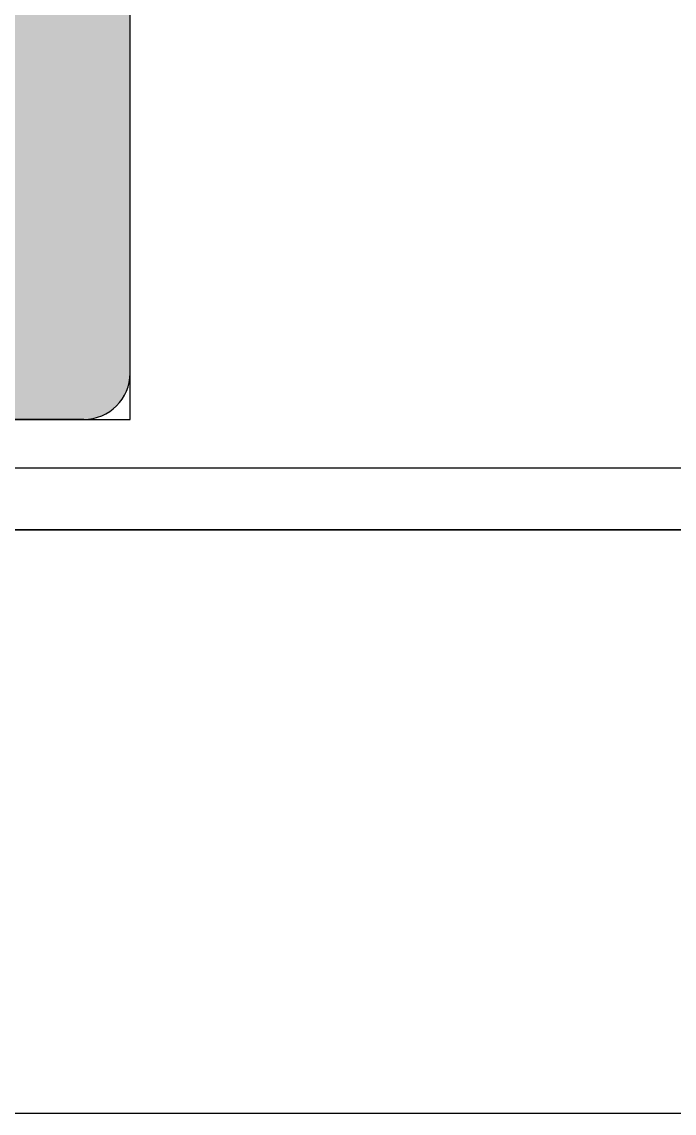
# Model space of a CAD drawing. Header units: millimetres. Extents: x 0 to 11077, y 0 to 9855.
# Drawn here: x 5574 to 6916, y 0 to 2245 of the extents above; entities that cross this region are included whole.
import ezdxf

# ---------------------------------------------------------------- set-up
doc = ezdxf.new("R2010")
doc.units = ezdxf.units.MM
for name, color, linetype, true_color in [('Furniture', 37, 'Continuous', 0x75664f), ('FurnitureRefRec', 254, 'Continuous', 0xd5d5d5), ('PT Top Left', 52, 'Continuous', 0xcdcd00)]:
    doc.layers.add(name, color=color, linetype=linetype, true_color=true_color)
for name, color, linetype in [('Rooms$Living Room', 7, 'Continuous'), ('Rooms$Terrace', 7, 'Continuous'), ('Windows', 7, 'Continuous')]:
    doc.layers.add(name, color=color, linetype=linetype)

# ---------------------------------------------------------------- blocks, each defined once
blk = doc.blocks.new('Zithoek')
at = {"layer": 'Furniture'}
blk.add_hatch(color=7, dxfattribs=at).paths.add_polyline_path([(1345.7, -723.3), (1345.6, -726.6), (1345.4, -729.9), (1345.2, -733.1), (1344.8, -736.4), (1344.3, -739.6), (1343.6, -742.8), (1342.9, -746), (1342.1, -749.2), (1341.1, -752.3), (1340.1, -755.4), (1338.9, -758.5), (1337.7, -761.5), (1336.3, -764.5), (1334.8, -767.4), (1333.3, -770.3), (1331.6, -773.1), (1329.8, -775.8), (1328, -778.5), (1326, -781.2), (1324, -783.7), (1321.9, -786.2), (1319.7, -788.6), (1317.4, -791), (1315, -793.2), (1312.5, -795.4), (1310, -797.5), (1307.4, -799.5), (1304.8, -801.4), (1302, -803.2), (1299.3, -804.9), (1296.4, -806.6), (1293.5, -808.1), (1290.6, -809.5), (1290.6, -1182.1), (1290.5, -1185.4), (1290.4, -1188.6), (1290.1, -1191.8), (1289.7, -1195.1), (1289.2, -1198.3), (1288.6, -1201.5), (1287.9, -1204.6), (1287.1, -1207.8), (1286.1, -1210.9), (1285.1, -1213.9), (1284, -1217), (1282.7, -1220), (1281.4, -1222.9), (1279.9, -1225.8), (1278.4, -1228.7), (1276.8, -1231.5), (1275, -1234.2), (1273.2, -1236.9), (1271.3, -1239.5), (1269.3, -1242.1), (1267.2, -1244.6), (1265, -1247), (1262.8, -1249.3), (1260.4, -1251.6), (1258, -1253.7), (1255.5, -1255.8), (1253, -1257.8), (1250.4, -1259.7), (1247.7, -1261.6), (1244.9, -1263.3), (1242.1, -1264.9), (1239.3, -1266.5), (1236.4, -1267.9), (1233.4, -1269.3), (1230.4, -1270.5), (1227.4, -1271.6), (1224.3, -1272.7), (1221.2, -1273.6), (1218.1, -1274.4), (1214.9, -1275.1), (1211.7, -1275.7), (1208.5, -1276.2), (1205.3, -1276.6), (1202.1, -1276.9), (1198.8, -1277.1), (1195.6, -1277.1), (-609.4, -1277.1), (-612.7, -1277.1), (-615.9, -1276.9), (-619.1, -1276.6), (-622.4, -1276.2), (-625.6, -1275.7), (-628.7, -1275.1), (-631.9, -1274.4), (-635, -1273.6), (-638.2, -1272.7), (-641.2, -1271.6), (-644.3, -1270.5), (-647.3, -1269.3), (-650.2, -1267.9), (-653.1, -1266.5), (-656, -1264.9), (-658.8, -1263.3), (-661.5, -1261.6), (-664.2, -1259.7), (-666.8, -1257.8), (-669.4, -1255.8), (-671.9, -1253.7), (-674.3, -1251.6), (-676.6, -1249.3), (-678.8, -1247), (-681, -1244.6), (-683.1, -1242.1), (-685.1, -1239.5), (-687, -1236.9), (-688.9, -1234.2), (-690.6, -1231.5), (-692.2, -1228.7), (-693.8, -1225.8), (-695.2, -1222.9), (-696.6, -1220), (-697.8, -1217), (-698.9, -1213.9), (-700, -1210.9), (-700.9, -1207.8), (-701.7, -1204.6), (-702.4, -1201.5), (-703, -1198.3), (-703.5, -1195.1), (-703.9, -1191.8), (-704.2, -1188.6), (-704.4, -1185.4), (-704.4, -1182.1), (-704.4, -818.3), (-775.7, -818.3), (-775.7, -1158.4), (-1345.7, -1158.4), (-1345.7, -588.4), (-1094.2, -588.4), (-1094.2, -160.9), (-1250.7, -160.9), (-1254, -160.8), (-1257.3, -160.6), (-1260.6, -160.4), (-1263.9, -160), (-1267.2, -159.4), (-1270.4, -158.8), (-1273.7, -158.1), (-1276.9, -157.2), (-1280, -156.2), (-1283.2, -155.1), (-1286.3, -154), (-1289.3, -152.7), (-1292.3, -151.3), (-1295.3, -149.8), (-1298.2, -148.1), (-1301, -146.4), (-1303.8, -144.6), (-1306.5, -142.7), (-1309.2, -140.7), (-1311.7, -138.6), (-1314.2, -136.5), (-1316.7, -134.2), (-1319, -131.9), (-1321.3, -129.4), (-1323.4, -126.9), (-1325.5, -124.4), (-1327.5, -121.7), (-1329.4, -119), (-1331.2, -116.2), (-1332.9, -113.4), (-1334.6, -110.5), (-1336.1, -107.5), (-1337.5, -104.5), (-1338.8, -101.5), (-1339.9, -98.4), (-1341, -95.2), (-1342, -92.1), (-1342.8, -88.9), (-1343.6, -85.6), (-1344.2, -82.4), (-1344.7, -79.1), (-1345.2, -75.8), (-1345.4, -72.5), (-1345.6, -69.2), (-1345.7, -65.9), (-1345.7, 599.1), (-1345.6, 602.4), (-1345.4, 605.6), (-1345.2, 608.8), (-1344.8, 612.1), (-1344.3, 615.3), (-1343.7, 618.5), (-1343, 621.6), (-1342.1, 624.8), (-1341.2, 627.9), (-1340.2, 630.9), (-1339, 634), (-1337.8, 637), (-1336.5, 639.9), (-1335, 642.8), (-1333.5, 645.7), (-1331.8, 648.5), (-1330.1, 651.2), (-1328.3, 653.9), (-1326.4, 656.5), (-1324.4, 659.1), (-1322.3, 661.6), (-1320.1, 664), (-1317.8, 666.3), (-1315.5, 668.6), (-1313.1, 670.7), (-1310.6, 672.8), (-1308.1, 674.8), (-1305.5, 676.7), (-1302.8, 678.6), (-1300, 680.3), (-1297.2, 681.9), (-1294.4, 683.5), (-1291.5, 684.9), (-1288.5, 686.3), (-1285.5, 687.5), (-1282.5, 688.6), (-1279.4, 689.7), (-1276.3, 690.6), (-1273.2, 691.4), (-1270, 692.1), (-1266.8, 692.7), (-1263.6, 693.2), (-1260.4, 693.6), (-1257.2, 693.9), (-1253.9, 694.1), (-1250.7, 694.1), (-1094.2, 694.1), (-1094.2, 1182.1), (-1094.2, 1185.4), (-1094, 1188.6), (-1093.7, 1191.8), (-1093.3, 1195.1), (-1092.9, 1198.3), (-1092.2, 1201.5), (-1091.5, 1204.6), (-1090.7, 1207.8), (-1089.8, 1210.9), (-1088.7, 1213.9), (-1087.6, 1217), (-1086.4, 1220), (-1085, 1222.9), (-1083.6, 1225.8), (-1082, 1228.7), (-1080.4, 1231.5), (-1078.7, 1234.2), (-1076.8, 1236.9), (-1074.9, 1239.5), (-1072.9, 1242.1), (-1070.8, 1244.6), (-1068.7, 1247), (-1066.4, 1249.3), (-1064.1, 1251.6), (-1061.7, 1253.7), (-1059.2, 1255.8), (-1056.6, 1257.8), (-1054, 1259.7), (-1051.3, 1261.6), (-1048.6, 1263.3), (-1045.8, 1264.9), (-1042.9, 1266.5), (-1040, 1267.9), (-1037.1, 1269.3), (-1034.1, 1270.5), (-1031, 1271.6), (-1028, 1272.7), (-1024.9, 1273.6), (-1021.7, 1274.4), (-1018.6, 1275.1), (-1015.4, 1275.7), (-1012.2, 1276.2), (-1008.9, 1276.6), (-1005.7, 1276.9), (-1002.5, 1277.1), (-999.2, 1277.1), (1250.7, 1277.1), (1253.9, 1277.1), (1257.2, 1276.9), (1260.4, 1276.6), (1263.6, 1276.2), (1266.8, 1275.7), (1270, 1275.1), (1273.2, 1274.4), (1276.3, 1273.6), (1279.4, 1272.7), (1282.5, 1271.6), (1285.5, 1270.5), (1288.5, 1269.3), (1291.5, 1267.9), (1294.4, 1266.5), (1297.2, 1264.9), (1300, 1263.3), (1302.8, 1261.6), (1305.5, 1259.7), (1308.1, 1257.8), (1310.6, 1255.8), (1313.1, 1253.7), (1315.5, 1251.6), (1317.8, 1249.3), (1320.1, 1247), (1322.3, 1244.6), (1324.4, 1242.1), (1326.4, 1239.5), (1328.3, 1236.9), (1330.1, 1234.2), (1331.8, 1231.5), (1333.5, 1228.7), (1335, 1225.8), (1336.5, 1222.9), (1337.8, 1220), (1339, 1217), (1340.2, 1213.9), (1341.2, 1210.9), (1342.1, 1207.8), (1343, 1204.6), (1343.7, 1201.5), (1344.3, 1198.3), (1344.8, 1195.1), (1345.2, 1191.8), (1345.4, 1188.6), (1345.6, 1185.4), (1345.7, 1182.1)], flags=0)
at = {"layer": 'Furniture', "color": 37, "true_color": 0x766750}
for points in [[(1250.7, 1277.1), (-999.2, 1277.1)], [(1345.7, 1182.1), (1345.7, -723.3)]]:
    blk.add_lwpolyline(points, dxfattribs=at)
blk.add_arc((1250.7, 1182.1), 95, 0, 90, dxfattribs=at)
at = {"layer": 'FurnitureRefRec'}
blk.add_lwpolyline([(-1345.7, -1277.1), (1345.7, -1277.1), (1345.7, 1277.1), (-1345.7, 1277.1)], close=True, dxfattribs=at)

msp = doc.modelspace()

# ---------------------------------------------------------------- linework, layer by layer
at = {"layer": 'Rooms$Living Room'}
msp.add_lwpolyline([(127, 6862), (127, 9728), (6195.5, 9728), (6195.5, 9255), (7936.1, 9255), (7935.3, 6188), (8029.3, 6188), (8029.4, 6768), (9020, 6768), (9020, 4979.5), (7935.4, 4979.5), (7934.5, 1327), (3142.5, 1328.2), (3142.5, 6862)], close=True, dxfattribs=at)
at = {"layer": 'Rooms$Terrace'}
msp.add_lwpolyline([(3175.5, 0), (7900.5, 0), (7900.5, 1200), (3175.5, 1200)], close=True, dxfattribs=at)
at = {"layer": 'Windows'}
msp.add_lwpolyline([(6950.5, 1200), (6950.5, 1327), (4125.5, 1327), (4125.5, 1200)], close=True, dxfattribs=at)

# ---------------------------------------------------------------- block references
at = {"layer": 'PT Top Left', "rotation": 270}
msp.add_blockref('Zithoek', (4519.7, 2772.7), dxfattribs=at)

doc.saveas('drawing.dxf')
